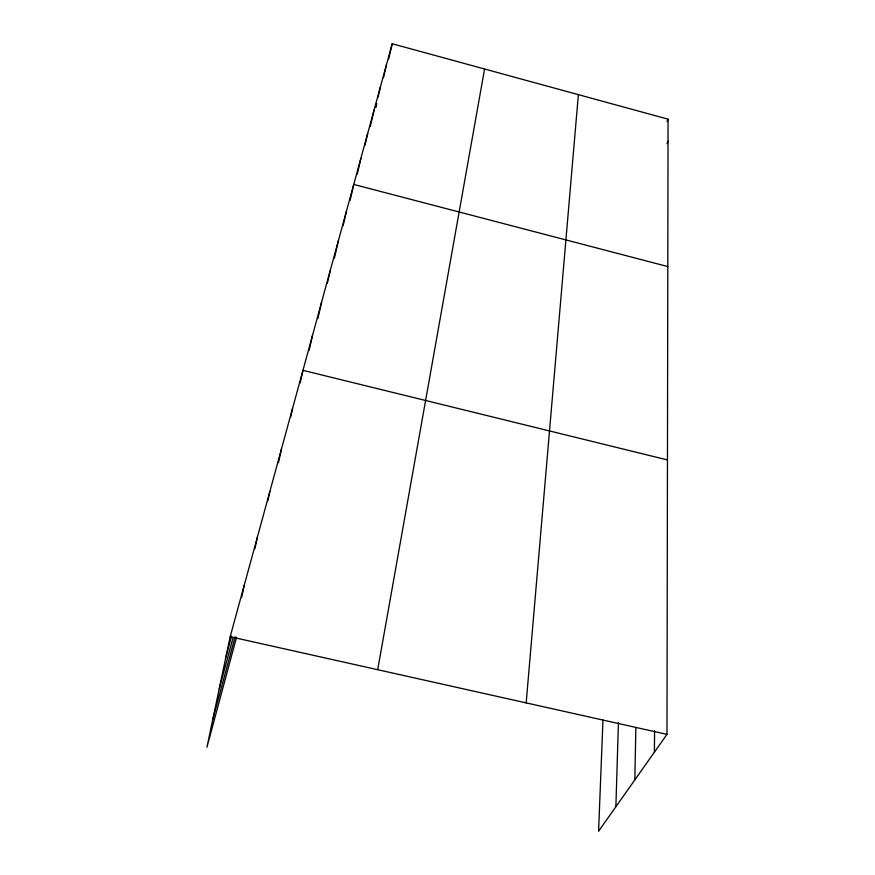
<?xml version="1.0" encoding="UTF-8"?>
<svg xmlns="http://www.w3.org/2000/svg" width="875" height="875" viewBox="0 0 875 875"><rect width="100%" height="100%" fill="white"/><g stroke="black" fill="none" stroke-linecap="round" stroke-linejoin="round"><path stroke-width="1.31" d="M602.973 720.125L598.577 831.25L666.98 734.366L668.062 119.175L392.197 43.75L230.169 636.727L206.938 747.25L236.545 637.273M654.391 752.194L654.587 730.713M634.823 779.909L635.863 728.284M615.88 806.739L618.439 722.52M526.17 702.898L578.375 94.653M377.694 669.703L484.586 69.005M241.752 596.903L244.234 585.233M254.887 548.756L257.436 536.922M267.816 500.806L269.85 491.52M278.48 462.612L281.531 448.766M290.588 417.287L292.545 408.439M300.125 383.009L302.958 370.344L667.461 459.933M309.116 350.536L312.528 335.322M317.887 318.555L321.617 302.072M327.37 283.139L330.247 270.484M334.436 258.092L338.461 240.417M343.12 225.608L346.292 211.772M350.087 200.419L353.752 184.439L667.8 266.558M357.23 174.245L360.883 158.353M364.963 145.261L367.697 133.405M370.278 126.569L374.227 109.539M376.545 103.6L375.637 107.505L376.698 103.611M378.055 97.092L380.472 86.691M383.447 77.7L386.455 64.772M388.609 59.15L392.197 43.75M212.8 719.359L235.102 636.814M225.881 657.125L231.591 636.147M219.231 688.778L232.936 638.247M667.045 121.57L668.062 119.175M666.98 143.664L668.019 141.258M230.169 636.727L666.98 734.366"/></g></svg>
